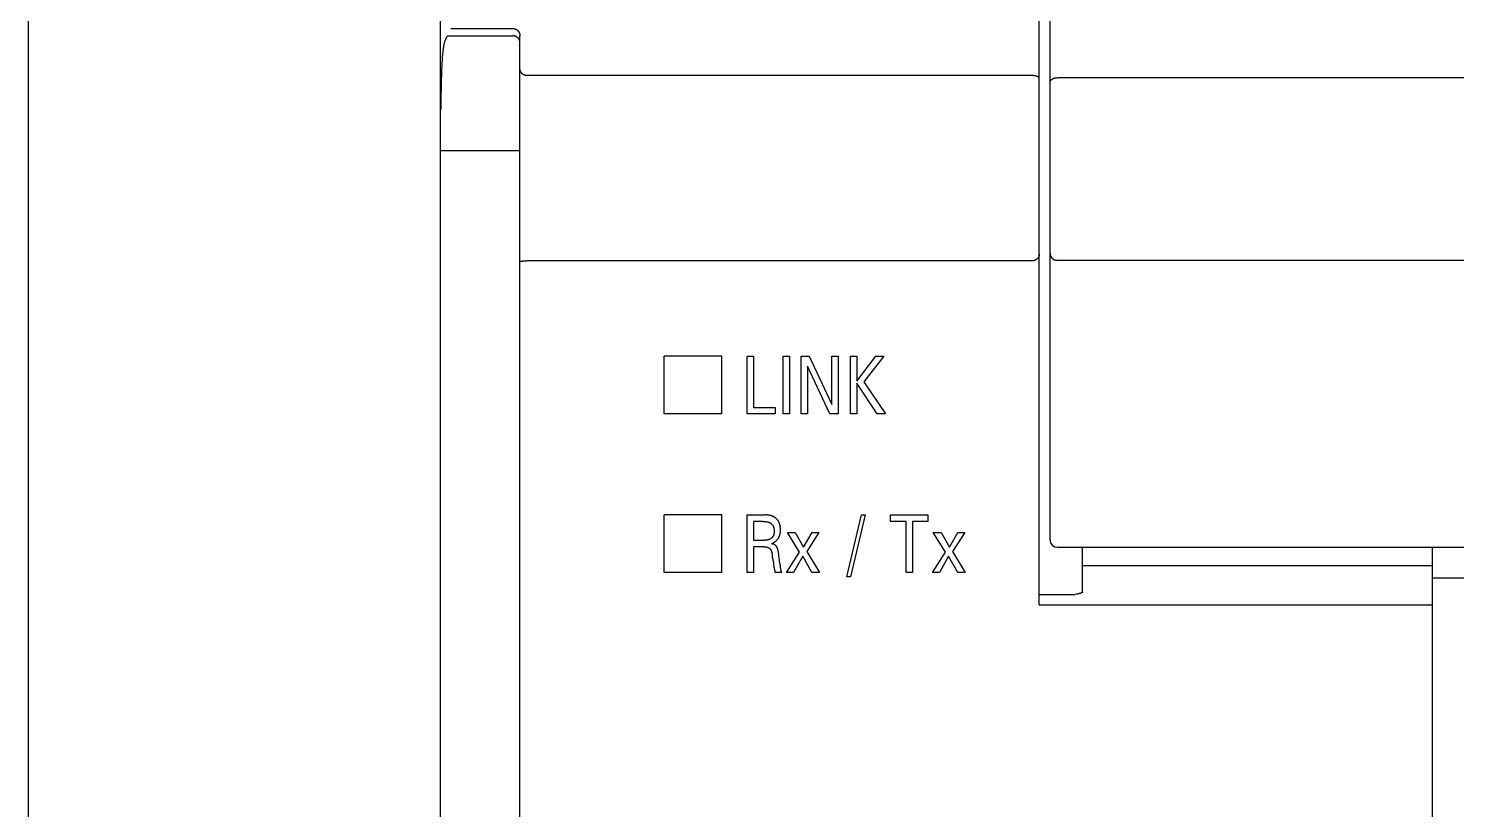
# Model space of a CAD drawing. Extents: x 867151 to 1787449, y -2071112 to -1028603.
# Drawn here: x 871092.02 to 871131.62, y -1032688.7 to -1032667.04 of the extents above; entities that cross this region are included whole.
import ezdxf

# ---------------------------------------------------------------- set-up
doc = ezdxf.new("R2010")
doc.units = 0
doc.header["$LTSCALE"] = 4
doc.header["$MEASUREMENT"] = 0
doc.layers.get('0').update_dxf_attribs({"linetype": 'CONTINUOUS'})
doc.layers.add('20000_FRONT_O', color=7, linetype='CONTINUOUS')

# ---------------------------------------------------------------- blocks, each defined once
blk = doc.blocks.new('CPU')
at = {"layer": '20000_FRONT_O', "color": 7, "linetype": 'Continuous'}
for p, q in [((82743.558, 11017.602), (82743.558, 11070.693)), ((82743.858, 11019.393), (82743.858, 11069.993)), ((82726.958, 10993.593), (82726.958, 11046.348)), ((82727.24, 11033.581), (82728.958, 11033.581)), ((82727.16, 11033.38), (82727.158, 11033.376)), ((82727.16, 11033.38), (82728.958, 11033.38)), ((82729.158, 11000.02), (82729.158, 11033.378)), ((82726.971, 11031.961), (82726.969, 11031.868)), ((82743.358, 11032.276), (82729.358, 11032.276)), ((82781.358, 11032.218), (82744.058, 11032.218)), ((82726.965, 11031.682), (82726.959, 11031.379)), ((82726.967, 11031.786), (82726.965, 11031.682)), ((82726.969, 11031.868), (82726.967, 11031.786)), ((82729.158, 11030.193), (82726.958, 11030.193)), ((82729.262, 11027.135), (82729.275, 11027.135)), ((82729.275, 11027.135), (82729.307, 11027.136)), ((82743.358, 11027.137), (82729.345, 11027.136)), ((82781.358, 11027.152), (82744.058, 11027.152)), ((82729.171, 11027.125), (82729.175, 11027.126)), ((82729.175, 11027.126), (82729.178, 11027.126)), ((82729.178, 11027.126), (82729.181, 11027.126)), ((82729.181, 11027.126), (82729.184, 11027.127)), ((82729.184, 11027.127), (82729.187, 11027.127)), ((82729.187, 11027.127), (82729.189, 11027.127)), ((82729.189, 11027.127), (82729.192, 11027.128)), ((82729.192, 11027.128), (82729.194, 11027.128)), ((82729.194, 11027.128), (82729.198, 11027.129)), ((82729.198, 11027.129), (82729.206, 11027.13)), ((82729.206, 11027.13), (82729.209, 11027.13)), ((82729.209, 11027.13), (82729.212, 11027.131)), ((82733.158, 11022.893), (82733.158, 11024.493)), ((82734.758, 11024.493), (82733.158, 11024.493)), ((82734.758, 11022.893), (82734.758, 11024.493)), ((82735.458, 11022.893), (82735.458, 11024.493)), ((82735.458, 11024.493), (82735.633, 11024.493)), ((82735.633, 11024.493), (82735.633, 11023.074)), ((82736.46, 11022.893), (82736.46, 11024.493)), ((82736.46, 11024.493), (82736.635, 11024.493)), ((82736.635, 11024.493), (82736.635, 11022.893)), ((82736.956, 11022.893), (82736.956, 11024.493)), ((82736.956, 11024.493), (82737.183, 11024.493)), ((82737.183, 11024.493), (82737.808, 11023.151)), ((82737.808, 11023.151), (82737.808, 11024.493)), ((82737.808, 11024.493), (82737.983, 11024.493)), ((82737.983, 11024.493), (82737.983, 11022.893)), ((82738.326, 11022.893), (82738.326, 11024.493)), ((82738.326, 11024.493), (82738.501, 11024.493)), ((82738.501, 11024.493), (82738.501, 11023.797)), ((82738.501, 11023.797), (82739.024, 11024.493)), ((82739.248, 11024.493), (82738.691, 11023.779)), ((82739.024, 11024.493), (82739.248, 11024.493)), ((82737.13, 11024.219), (82737.13, 11022.893)), ((82737.748, 11022.893), (82737.13, 11024.219)), ((82738.501, 11023.748), (82738.501, 11022.893)), ((82739.066, 11022.893), (82738.501, 11023.748)), ((82738.691, 11023.779), (82739.297, 11022.893)), ((82734.758, 11022.893), (82733.158, 11022.893)), ((82736.237, 11022.893), (82735.458, 11022.893)), ((82735.633, 11023.074), (82736.237, 11023.074)), ((82736.237, 11023.074), (82736.237, 11022.893)), ((82736.635, 11022.893), (82736.46, 11022.893)), ((82737.13, 11022.893), (82736.956, 11022.893)), ((82737.983, 11022.893), (82737.748, 11022.893)), ((82738.501, 11022.893), (82738.326, 11022.893)), ((82739.297, 11022.893), (82739.066, 11022.893)), ((82733.158, 11018.493), (82733.158, 11020.093)), ((82734.758, 11020.093), (82733.158, 11020.093)), ((82734.758, 11018.493), (82734.758, 11020.093)), ((82735.458, 11018.493), (82735.458, 11020.093)), ((82735.458, 11020.093), (82735.968, 11020.093)), ((82738.22, 11018.372), (82738.628, 11020.093)), ((82738.731, 11020.093), (82738.324, 11018.372)), ((82738.628, 11020.093), (82738.731, 11020.093)), ((82739.437, 11019.911), (82739.437, 11020.093)), ((82739.437, 11020.093), (82740.47, 11020.093)), ((82740.47, 11020.093), (82740.47, 11019.911)), ((82735.633, 11019.911), (82735.633, 11019.391)), ((82735.892, 11019.911), (82735.633, 11019.911)), ((82739.866, 11019.911), (82739.437, 11019.911)), ((82739.866, 11018.493), (82739.866, 11019.911)), ((82740.041, 11019.911), (82740.041, 11018.493)), ((82740.47, 11019.911), (82740.041, 11019.911)), ((82735.633, 11019.391), (82735.938, 11019.391)), ((82736.913, 11019.063), (82736.578, 11019.607)), ((82736.578, 11019.607), (82736.794, 11019.607)), ((82736.794, 11019.607), (82737.026, 11019.196)), ((82737.026, 11019.196), (82737.261, 11019.607)), ((82737.449, 11019.607), (82737.114, 11019.073)), ((82737.261, 11019.607), (82737.449, 11019.607)), ((82740.956, 11019.063), (82740.622, 11019.607)), ((82740.622, 11019.607), (82740.837, 11019.607)), ((82740.837, 11019.607), (82741.069, 11019.196)), ((82741.069, 11019.196), (82741.304, 11019.607)), ((82741.492, 11019.607), (82741.158, 11019.073)), ((82741.304, 11019.607), (82741.492, 11019.607)), ((82735.633, 11019.209), (82735.633, 11018.493)), ((82735.922, 11019.209), (82735.633, 11019.209)), ((82736.166, 11018.902), (82736.158, 11018.969)), ((82736.554, 11018.493), (82736.913, 11019.063)), ((82737, 11018.944), (82736.746, 11018.493)), ((82737.256, 11018.493), (82737, 11018.944)), ((82737.114, 11019.073), (82737.464, 11018.493)), ((82740.597, 11018.493), (82740.956, 11019.063)), ((82741.043, 11018.944), (82740.789, 11018.493)), ((82741.299, 11018.493), (82741.043, 11018.944)), ((82741.158, 11019.073), (82741.507, 11018.493)), ((82744.058, 11019.193), (82781.358, 11019.193)), ((82744.758, 11017.948), (82744.758, 11019.193)), ((82754.455, 11019.193), (82754.455, 10994.354)), ((82734.758, 11018.493), (82733.158, 11018.493)), ((82735.633, 11018.493), (82735.458, 11018.493)), ((82736.42, 11018.494), (82736.234, 11018.494)), ((82736.367, 11018.747), (82736.377, 11018.676)), ((82736.746, 11018.493), (82736.554, 11018.493)), ((82737.464, 11018.493), (82737.256, 11018.493)), ((82740.041, 11018.493), (82739.866, 11018.493)), ((82740.789, 11018.493), (82740.597, 11018.493)), ((82741.507, 11018.493), (82741.299, 11018.493)), ((82744.758, 11018.693), (82754.455, 11018.693)), ((82744.758, 11018.689), (82754.099, 11018.689)), ((82738.324, 11018.372), (82738.22, 11018.372)), ((82777.461, 11018.341), (82754.455, 11018.341)), ((82743.558, 11017.888), (82744.558, 11017.888)), ((82744.598, 11017.895), (82744.558, 11017.888)), ((82743.558, 11017.6), (82743.557, 11017.598)), ((82743.557, 11017.598), (82754.455, 11017.598)), ((82743.558, 11017.602), (82743.558, 11017.6))]:
    blk.add_line(p, q, dxfattribs=at)
for points in [[(82728.958, 11033.581), (82728.963, 11033.581), (82728.968, 11033.581), (82728.972, 11033.58), (82728.977, 11033.58), (82728.982, 11033.579), (82728.987, 11033.579), (82728.992, 11033.578), (82728.996, 11033.577), (82729.001, 11033.576), (82729.006, 11033.575), (82729.01, 11033.574), (82729.015, 11033.572), (82729.02, 11033.571), (82729.024, 11033.569), (82729.029, 11033.568), (82729.033, 11033.566), (82729.038, 11033.564), (82729.042, 11033.562), (82729.046, 11033.56), (82729.051, 11033.558), (82729.055, 11033.555), (82729.059, 11033.553), (82729.063, 11033.55), (82729.067, 11033.548), (82729.071, 11033.545), (82729.075, 11033.542), (82729.079, 11033.539), (82729.083, 11033.536), (82729.087, 11033.533), (82729.09, 11033.53), (82729.094, 11033.527), (82729.097, 11033.523), (82729.101, 11033.52), (82729.104, 11033.516), (82729.107, 11033.513), (82729.111, 11033.509), (82729.114, 11033.505), (82729.117, 11033.501), (82729.12, 11033.497), (82729.122, 11033.493), (82729.125, 11033.489), (82729.128, 11033.485), (82729.13, 11033.481), (82729.133, 11033.477), (82729.135, 11033.472), (82729.137, 11033.468), (82729.139, 11033.464), (82729.141, 11033.459), (82729.143, 11033.455), (82729.145, 11033.45), (82729.147, 11033.445), (82729.148, 11033.441), (82729.15, 11033.436), (82729.151, 11033.431), (82729.152, 11033.427), (82729.153, 11033.422), (82729.154, 11033.417), (82729.155, 11033.412), (82729.156, 11033.407), (82729.157, 11033.402), (82729.157, 11033.397), (82729.157, 11033.392), (82729.158, 11033.387), (82729.158, 11033.383), (82729.158, 11033.378)], [(82727.158, 11033.376), (82727.15, 11033.369), (82727.143, 11033.361), (82727.136, 11033.354), (82727.13, 11033.345), (82727.123, 11033.337), (82727.118, 11033.328), (82727.112, 11033.319), (82727.107, 11033.31), (82727.102, 11033.301), (82727.097, 11033.291), (82727.093, 11033.281), (82727.089, 11033.272), (82727.085, 11033.262), (82727.078, 11033.243), (82727.071, 11033.224), (82727.065, 11033.204), (82727.059, 11033.185), (82727.054, 11033.166), (82727.05, 11033.146), (82727.046, 11033.127), (82727.042, 11033.107), (82727.038, 11033.088), (82727.035, 11033.068), (82727.029, 11033.035), (82727.025, 11033.002), (82727.02, 11032.968), (82727.016, 11032.935), (82727.013, 11032.901), (82727.01, 11032.868), (82727.007, 11032.834), (82727.004, 11032.801), (82727, 11032.745), (82726.997, 11032.689), (82726.994, 11032.633), (82726.991, 11032.576), (82726.988, 11032.52), (82726.986, 11032.464)], [(82729.035, 11033.365), (82729.032, 11033.366), (82729.03, 11033.367), (82729.027, 11033.368), (82729.025, 11033.369), (82729.023, 11033.37), (82729.02, 11033.37), (82729.018, 11033.371), (82729.015, 11033.372), (82729.013, 11033.373), (82729.011, 11033.373), (82729.008, 11033.374), (82729.006, 11033.375), (82729.003, 11033.375), (82729.001, 11033.376), (82728.998, 11033.376), (82728.996, 11033.377), (82728.993, 11033.377), (82728.991, 11033.378), (82728.988, 11033.378), (82728.986, 11033.378), (82728.983, 11033.379), (82728.981, 11033.379), (82728.978, 11033.379), (82728.976, 11033.38), (82728.973, 11033.38), (82728.971, 11033.38), (82728.968, 11033.38), (82728.966, 11033.38), (82728.963, 11033.38), (82728.961, 11033.38), (82728.958, 11033.38)], [(82729.099, 11033.322), (82729.098, 11033.324), (82729.096, 11033.325), (82729.094, 11033.327), (82729.092, 11033.329), (82729.09, 11033.331), (82729.088, 11033.332), (82729.086, 11033.334), (82729.084, 11033.335), (82729.082, 11033.337), (82729.08, 11033.339), (82729.078, 11033.34), (82729.076, 11033.342), (82729.074, 11033.343), (82729.072, 11033.345), (82729.07, 11033.346), (82729.068, 11033.347), (82729.066, 11033.349), (82729.064, 11033.35), (82729.062, 11033.351), (82729.059, 11033.353), (82729.057, 11033.354), (82729.055, 11033.355), (82729.053, 11033.357), (82729.051, 11033.358), (82729.048, 11033.359), (82729.046, 11033.36), (82729.044, 11033.361), (82729.041, 11033.362), (82729.039, 11033.363), (82729.037, 11033.364), (82729.035, 11033.365)], [(82729.158, 11033.181), (82729.158, 11033.185), (82729.158, 11033.188), (82729.158, 11033.192), (82729.157, 11033.195), (82729.157, 11033.199), (82729.157, 11033.202), (82729.156, 11033.206), (82729.156, 11033.209), (82729.155, 11033.213), (82729.155, 11033.216), (82729.154, 11033.22), (82729.153, 11033.223), (82729.153, 11033.227), (82729.152, 11033.23), (82729.151, 11033.234), (82729.15, 11033.237), (82729.149, 11033.241), (82729.148, 11033.244), (82729.147, 11033.247), (82729.145, 11033.251), (82729.144, 11033.254), (82729.143, 11033.257), (82729.141, 11033.261), (82729.14, 11033.264), (82729.138, 11033.267), (82729.137, 11033.27), (82729.135, 11033.273), (82729.133, 11033.277), (82729.132, 11033.28), (82729.13, 11033.283), (82729.128, 11033.286), (82729.126, 11033.289), (82729.124, 11033.292), (82729.122, 11033.295), (82729.12, 11033.298), (82729.118, 11033.301), (82729.116, 11033.303), (82729.114, 11033.306), (82729.111, 11033.309), (82729.109, 11033.312), (82729.107, 11033.314), (82729.104, 11033.317), (82729.102, 11033.319), (82729.099, 11033.322)], [(82726.986, 11032.464), (82726.984, 11032.39), (82726.981, 11032.319), (82726.979, 11032.251), (82726.977, 11032.186), (82726.976, 11032.125), (82726.974, 11032.067), (82726.971, 11031.961)], [(82729.358, 11032.276), (82729.353, 11032.276), (82729.348, 11032.277), (82729.343, 11032.277), (82729.338, 11032.277), (82729.334, 11032.278), (82729.329, 11032.279), (82729.324, 11032.279), (82729.319, 11032.28), (82729.314, 11032.281), (82729.309, 11032.282), (82729.305, 11032.284), (82729.3, 11032.285), (82729.295, 11032.287), (82729.291, 11032.288), (82729.286, 11032.29), (82729.281, 11032.292), (82729.277, 11032.294), (82729.272, 11032.296), (82729.268, 11032.298), (82729.263, 11032.3), (82729.259, 11032.303), (82729.254, 11032.305), (82729.25, 11032.308), (82729.246, 11032.311), (82729.242, 11032.313), (82729.238, 11032.316), (82729.233, 11032.319), (82729.23, 11032.323), (82729.226, 11032.326), (82729.222, 11032.329), (82729.218, 11032.333), (82729.214, 11032.336), (82729.211, 11032.34), (82729.207, 11032.343), (82729.204, 11032.347), (82729.201, 11032.351), (82729.198, 11032.355), (82729.195, 11032.359), (82729.192, 11032.362), (82729.189, 11032.366), (82729.187, 11032.37), (82729.184, 11032.374), (82729.182, 11032.378), (82729.179, 11032.382), (82729.177, 11032.386), (82729.175, 11032.391), (82729.173, 11032.395), (82729.171, 11032.399), (82729.169, 11032.404), (82729.168, 11032.408), (82729.166, 11032.412), (82729.165, 11032.416), (82729.164, 11032.42), (82729.163, 11032.424), (82729.162, 11032.428), (82729.161, 11032.432), (82729.16, 11032.436), (82729.16, 11032.44), (82729.159, 11032.445), (82729.159, 11032.449), (82729.158, 11032.453), (82729.158, 11032.457), (82729.158, 11032.461)], [(82743.558, 11032.196), (82743.558, 11032.198), (82743.558, 11032.2), (82743.557, 11032.202), (82743.557, 11032.204), (82743.557, 11032.206), (82743.556, 11032.207), (82743.555, 11032.209), (82743.554, 11032.211), (82743.553, 11032.213), (82743.553, 11032.215), (82743.551, 11032.216), (82743.55, 11032.218), (82743.549, 11032.22), (82743.548, 11032.221), (82743.547, 11032.223), (82743.545, 11032.224), (82743.544, 11032.226), (82743.542, 11032.228), (82743.539, 11032.231), (82743.537, 11032.233), (82743.534, 11032.235), (82743.532, 11032.237), (82743.529, 11032.239), (82743.526, 11032.24), (82743.523, 11032.242), (82743.521, 11032.244), (82743.518, 11032.245), (82743.515, 11032.247), (82743.512, 11032.248), (82743.509, 11032.249), (82743.506, 11032.251), (82743.503, 11032.252), (82743.498, 11032.254), (82743.492, 11032.256), (82743.487, 11032.258), (82743.482, 11032.259), (82743.476, 11032.261), (82743.471, 11032.263), (82743.465, 11032.264), (82743.46, 11032.265), (82743.454, 11032.267), (82743.449, 11032.268), (82743.443, 11032.269), (82743.438, 11032.27), (82743.431, 11032.271), (82743.425, 11032.272), (82743.418, 11032.273), (82743.411, 11032.274), (82743.405, 11032.274), (82743.398, 11032.275), (82743.391, 11032.275), (82743.385, 11032.276), (82743.378, 11032.276), (82743.371, 11032.276), (82743.365, 11032.276), (82743.358, 11032.276)], [(82743.858, 11032.083), (82743.858, 11032.086), (82743.858, 11032.09), (82743.859, 11032.093), (82743.859, 11032.096), (82743.86, 11032.099), (82743.86, 11032.102), (82743.861, 11032.105), (82743.862, 11032.108), (82743.863, 11032.111), (82743.864, 11032.114), (82743.865, 11032.118), (82743.866, 11032.12), (82743.867, 11032.123), (82743.869, 11032.126), (82743.87, 11032.129), (82743.872, 11032.132), (82743.874, 11032.135), (82743.875, 11032.138), (82743.877, 11032.14), (82743.879, 11032.143), (82743.881, 11032.146), (82743.883, 11032.148), (82743.885, 11032.151), (82743.888, 11032.154), (82743.89, 11032.157), (82743.893, 11032.16), (82743.896, 11032.163), (82743.9, 11032.166), (82743.903, 11032.169), (82743.906, 11032.172), (82743.909, 11032.174), (82743.913, 11032.177), (82743.916, 11032.179), (82743.92, 11032.181), (82743.924, 11032.184), (82743.927, 11032.186), (82743.931, 11032.188), (82743.935, 11032.19), (82743.938, 11032.192), (82743.942, 11032.194), (82743.946, 11032.195), (82743.95, 11032.197), (82743.954, 11032.199), (82743.958, 11032.2), (82743.963, 11032.202), (82743.968, 11032.204), (82743.973, 11032.206), (82743.978, 11032.207), (82743.984, 11032.209), (82743.989, 11032.21), (82743.994, 11032.211), (82743.999, 11032.212), (82744.005, 11032.213), (82744.01, 11032.214), (82744.015, 11032.215), (82744.021, 11032.216), (82744.026, 11032.217), (82744.031, 11032.217), (82744.037, 11032.218), (82744.042, 11032.218), (82744.047, 11032.218), (82744.053, 11032.218), (82744.058, 11032.218)], [(82726.959, 11031.344), (82726.959, 11031.338), (82726.959, 11031.336), (82726.958, 11031.335), (82726.958, 11031.334), (82726.958, 11031.335), (82726.958, 11031.336), (82726.958, 11031.338), (82726.958, 11031.34), (82726.958, 11031.341)], [(82726.959, 11031.379), (82726.959, 11031.355), (82726.959, 11031.35), (82726.959, 11031.347), (82726.959, 11031.344)], [(82729.307, 11027.136), (82729.333, 11027.136), (82729.345, 11027.136)], [(82743.528, 11027.223), (82743.525, 11027.22), (82743.523, 11027.217), (82743.521, 11027.214), (82743.518, 11027.211), (82743.516, 11027.208), (82743.513, 11027.205), (82743.511, 11027.202), (82743.508, 11027.199), (82743.505, 11027.196), (82743.503, 11027.193), (82743.5, 11027.191), (82743.497, 11027.188), (82743.494, 11027.185), (82743.491, 11027.183), (82743.488, 11027.181), (82743.485, 11027.178), (82743.481, 11027.176), (82743.478, 11027.173), (82743.475, 11027.171), (82743.471, 11027.169), (82743.468, 11027.167), (82743.464, 11027.165), (82743.461, 11027.163), (82743.457, 11027.161), (82743.453, 11027.159), (82743.45, 11027.157), (82743.446, 11027.155), (82743.442, 11027.154), (82743.439, 11027.152), (82743.435, 11027.151), (82743.431, 11027.149), (82743.427, 11027.148), (82743.423, 11027.147), (82743.419, 11027.145), (82743.415, 11027.144), (82743.411, 11027.143), (82743.407, 11027.142), (82743.403, 11027.141), (82743.399, 11027.14), (82743.395, 11027.14), (82743.391, 11027.139), (82743.387, 11027.138), (82743.383, 11027.138), (82743.379, 11027.138), (82743.374, 11027.137), (82743.37, 11027.137), (82743.366, 11027.137), (82743.362, 11027.137), (82743.358, 11027.137)], [(82743.558, 11027.32), (82743.558, 11027.318), (82743.558, 11027.315), (82743.558, 11027.313), (82743.558, 11027.31), (82743.557, 11027.307), (82743.557, 11027.305), (82743.557, 11027.302), (82743.557, 11027.299), (82743.556, 11027.297), (82743.556, 11027.294), (82743.556, 11027.292), (82743.555, 11027.289), (82743.555, 11027.286), (82743.554, 11027.284), (82743.553, 11027.281), (82743.553, 11027.279), (82743.552, 11027.276), (82743.551, 11027.274), (82743.551, 11027.271), (82743.55, 11027.269), (82743.549, 11027.266), (82743.548, 11027.263), (82743.547, 11027.261), (82743.546, 11027.258), (82743.545, 11027.256), (82743.544, 11027.253), (82743.543, 11027.251), (82743.542, 11027.249), (82743.541, 11027.246), (82743.54, 11027.244), (82743.539, 11027.241), (82743.537, 11027.239), (82743.536, 11027.237), (82743.535, 11027.234), (82743.533, 11027.232), (82743.532, 11027.23), (82743.531, 11027.227), (82743.529, 11027.225), (82743.528, 11027.223)], [(82743.858, 11027.351), (82743.858, 11027.346), (82743.858, 11027.342), (82743.859, 11027.337), (82743.859, 11027.332), (82743.859, 11027.328), (82743.86, 11027.323), (82743.861, 11027.318), (82743.862, 11027.314), (82743.863, 11027.309), (82743.864, 11027.304), (82743.865, 11027.3), (82743.866, 11027.295), (82743.868, 11027.291), (82743.869, 11027.286), (82743.871, 11027.282), (82743.872, 11027.277), (82743.874, 11027.273), (82743.876, 11027.268), (82743.878, 11027.264), (82743.88, 11027.26), (82743.882, 11027.256), (82743.885, 11027.252), (82743.887, 11027.247), (82743.89, 11027.243), (82743.892, 11027.239), (82743.895, 11027.236), (82743.898, 11027.232), (82743.901, 11027.228), (82743.904, 11027.224), (82743.907, 11027.221), (82743.91, 11027.217), (82743.913, 11027.214), (82743.917, 11027.21), (82743.92, 11027.207), (82743.923, 11027.204), (82743.927, 11027.201), (82743.931, 11027.197), (82743.934, 11027.195), (82743.938, 11027.192), (82743.942, 11027.189), (82743.946, 11027.186), (82743.95, 11027.184), (82743.954, 11027.181), (82743.958, 11027.179), (82743.962, 11027.176), (82743.966, 11027.174), (82743.971, 11027.172), (82743.975, 11027.17), (82743.979, 11027.168), (82743.984, 11027.166), (82743.988, 11027.164), (82743.993, 11027.163), (82743.997, 11027.161), (82744.002, 11027.16), (82744.006, 11027.159), (82744.011, 11027.158), (82744.016, 11027.156), (82744.02, 11027.156), (82744.025, 11027.155), (82744.03, 11027.154), (82744.034, 11027.153), (82744.039, 11027.153), (82744.044, 11027.152), (82744.049, 11027.152), (82744.053, 11027.152), (82744.058, 11027.152)], [(82729.158, 11027.119), (82729.158, 11027.119), (82729.158, 11027.12), (82729.158, 11027.12), (82729.158, 11027.12), (82729.158, 11027.121), (82729.159, 11027.121), (82729.159, 11027.121), (82729.159, 11027.122), (82729.159, 11027.122), (82729.159, 11027.122), (82729.16, 11027.123), (82729.16, 11027.123), (82729.16, 11027.123), (82729.161, 11027.123), (82729.161, 11027.123), (82729.161, 11027.124), (82729.162, 11027.124), (82729.162, 11027.124), (82729.163, 11027.124), (82729.163, 11027.124), (82729.164, 11027.124), (82729.164, 11027.125), (82729.165, 11027.125), (82729.166, 11027.125), (82729.167, 11027.125), (82729.168, 11027.125), (82729.168, 11027.125), (82729.169, 11027.125), (82729.17, 11027.125), (82729.171, 11027.125)], [(82729.212, 11027.131), (82729.215, 11027.131), (82729.217, 11027.131)], [(82729.217, 11027.131), (82729.223, 11027.132), (82729.23, 11027.133), (82729.236, 11027.133), (82729.243, 11027.134), (82729.249, 11027.134), (82729.256, 11027.134), (82729.262, 11027.135)], [(82736.13, 11019.293), (82736.143, 11019.298), (82736.155, 11019.303), (82736.167, 11019.309), (82736.179, 11019.315), (82736.191, 11019.321), (82736.202, 11019.328), (82736.213, 11019.335), (82736.224, 11019.342), (82736.235, 11019.35), (82736.245, 11019.358), (82736.255, 11019.366), (82736.264, 11019.375), (82736.273, 11019.383), (82736.281, 11019.392), (82736.289, 11019.4), (82736.297, 11019.409), (82736.304, 11019.419), (82736.311, 11019.428), (82736.318, 11019.438), (82736.324, 11019.448), (82736.33, 11019.458), (82736.336, 11019.469), (82736.342, 11019.48), (82736.347, 11019.491), (82736.352, 11019.502), (82736.356, 11019.514), (82736.36, 11019.525), (82736.364, 11019.537), (82736.367, 11019.549), (82736.37, 11019.561), (82736.373, 11019.576), (82736.376, 11019.591), (82736.378, 11019.606), (82736.38, 11019.621), (82736.382, 11019.636), (82736.383, 11019.651), (82736.383, 11019.667), (82736.383, 11019.682), (82736.383, 11019.697), (82736.383, 11019.711), (82736.382, 11019.725), (82736.381, 11019.74), (82736.379, 11019.754), (82736.377, 11019.769), (82736.375, 11019.783), (82736.372, 11019.797), (82736.369, 11019.811), (82736.366, 11019.824), (82736.362, 11019.836), (82736.358, 11019.848), (82736.354, 11019.86), (82736.349, 11019.872), (82736.344, 11019.884), (82736.338, 11019.895), (82736.332, 11019.906), (82736.326, 11019.917), (82736.32, 11019.927), (82736.314, 11019.936), (82736.308, 11019.945), (82736.301, 11019.953), (82736.294, 11019.962), (82736.286, 11019.97), (82736.279, 11019.978), (82736.271, 11019.986), (82736.263, 11019.993), (82736.254, 11020.001), (82736.245, 11020.008), (82736.236, 11020.015), (82736.226, 11020.022), (82736.216, 11020.029), (82736.206, 11020.035), (82736.195, 11020.041), (82736.185, 11020.046), (82736.174, 11020.052), (82736.162, 11020.057), (82736.151, 11020.061), (82736.139, 11020.066), (82736.127, 11020.07), (82736.115, 11020.073), (82736.103, 11020.077), (82736.091, 11020.08), (82736.078, 11020.082), (82736.063, 11020.085), (82736.047, 11020.087), (82736.031, 11020.089), (82736.015, 11020.091), (82736, 11020.092), (82735.984, 11020.092), (82735.968, 11020.093)], [(82735.892, 11019.911), (82735.907, 11019.911), (82735.921, 11019.911), (82735.936, 11019.91), (82735.951, 11019.909), (82735.966, 11019.908), (82735.981, 11019.906), (82735.991, 11019.904), (82736.002, 11019.903), (82736.012, 11019.901), (82736.023, 11019.899), (82736.033, 11019.896), (82736.043, 11019.894), (82736.053, 11019.89), (82736.061, 11019.888), (82736.068, 11019.885), (82736.075, 11019.882), (82736.082, 11019.879), (82736.089, 11019.876), (82736.096, 11019.872), (82736.103, 11019.869), (82736.109, 11019.865), (82736.115, 11019.861), (82736.121, 11019.857), (82736.126, 11019.852), (82736.132, 11019.848), (82736.137, 11019.843), (82736.142, 11019.838), (82736.147, 11019.833), (82736.151, 11019.827), (82736.156, 11019.822), (82736.16, 11019.816), (82736.164, 11019.811), (82736.169, 11019.804), (82736.173, 11019.797), (82736.177, 11019.789), (82736.181, 11019.782), (82736.184, 11019.774), (82736.187, 11019.767), (82736.19, 11019.759), (82736.193, 11019.751), (82736.195, 11019.743), (82736.197, 11019.735), (82736.2, 11019.726), (82736.202, 11019.716), (82736.203, 11019.706), (82736.205, 11019.697), (82736.206, 11019.687), (82736.207, 11019.677), (82736.207, 11019.667), (82736.208, 11019.658), (82736.208, 11019.648), (82736.208, 11019.638), (82736.208, 11019.629), (82736.208, 11019.621), (82736.207, 11019.613), (82736.207, 11019.604), (82736.206, 11019.596), (82736.205, 11019.587), (82736.204, 11019.579), (82736.203, 11019.571), (82736.201, 11019.562), (82736.199, 11019.554), (82736.197, 11019.546), (82736.195, 11019.538), (82736.192, 11019.53), (82736.189, 11019.523), (82736.186, 11019.515), (82736.182, 11019.508), (82736.178, 11019.5), (82736.174, 11019.494), (82736.171, 11019.488), (82736.166, 11019.482), (82736.162, 11019.477), (82736.157, 11019.471), (82736.152, 11019.466), (82736.147, 11019.46), (82736.142, 11019.455), (82736.137, 11019.45), (82736.131, 11019.446), (82736.125, 11019.441), (82736.119, 11019.437), (82736.113, 11019.433), (82736.107, 11019.429), (82736.101, 11019.425), (82736.095, 11019.421), (82736.088, 11019.418), (82736.08, 11019.414), (82736.071, 11019.411), (82736.063, 11019.408), (82736.054, 11019.405), (82736.046, 11019.402), (82736.037, 11019.4), (82736.028, 11019.398), (82736.019, 11019.397), (82736.01, 11019.395), (82736.001, 11019.394), (82735.992, 11019.393), (82735.983, 11019.392), (82735.974, 11019.392), (82735.965, 11019.391), (82735.956, 11019.391), (82735.947, 11019.391), (82735.938, 11019.391)], [(82736.347, 11018.901), (82736.34, 11018.961), (82736.336, 11018.991), (82736.334, 11019.01), (82736.331, 11019.028), (82736.328, 11019.046), (82736.325, 11019.064), (82736.322, 11019.082), (82736.318, 11019.1), (82736.315, 11019.111), (82736.313, 11019.121), (82736.31, 11019.132), (82736.307, 11019.142), (82736.303, 11019.152), (82736.3, 11019.162), (82736.296, 11019.172), (82736.291, 11019.182), (82736.288, 11019.189), (82736.285, 11019.196), (82736.282, 11019.202), (82736.278, 11019.208), (82736.274, 11019.215), (82736.27, 11019.221), (82736.266, 11019.227), (82736.261, 11019.232), (82736.256, 11019.238), (82736.251, 11019.242), (82736.246, 11019.247), (82736.241, 11019.251), (82736.236, 11019.255), (82736.23, 11019.259), (82736.224, 11019.263), (82736.217, 11019.267), (82736.211, 11019.27), (82736.204, 11019.273), (82736.197, 11019.276), (82736.189, 11019.279), (82736.182, 11019.281), (82736.172, 11019.284), (82736.162, 11019.287), (82736.151, 11019.289), (82736.141, 11019.291), (82736.13, 11019.293)], [(82735.922, 11019.209), (82735.929, 11019.209), (82735.937, 11019.209), (82735.944, 11019.209), (82735.952, 11019.208), (82735.959, 11019.208), (82735.967, 11019.207), (82735.974, 11019.206), (82735.982, 11019.205), (82735.989, 11019.203), (82735.995, 11019.202), (82736, 11019.201), (82736.006, 11019.2), (82736.011, 11019.198), (82736.017, 11019.197), (82736.022, 11019.195), (82736.028, 11019.193), (82736.033, 11019.191), (82736.038, 11019.189), (82736.044, 11019.186), (82736.048, 11019.184), (82736.052, 11019.182), (82736.056, 11019.18), (82736.06, 11019.178), (82736.064, 11019.175), (82736.068, 11019.173), (82736.072, 11019.17), (82736.075, 11019.167), (82736.079, 11019.164), (82736.082, 11019.161), (82736.086, 11019.158), (82736.089, 11019.155), (82736.093, 11019.151), (82736.096, 11019.147), (82736.099, 11019.143), (82736.103, 11019.139), (82736.106, 11019.135), (82736.108, 11019.131), (82736.111, 11019.126), (82736.114, 11019.122), (82736.116, 11019.117), (82736.119, 11019.113), (82736.122, 11019.107), (82736.125, 11019.101), (82736.128, 11019.095), (82736.13, 11019.088), (82736.133, 11019.082), (82736.135, 11019.076), (82736.137, 11019.069), (82736.139, 11019.063), (82736.141, 11019.056), (82736.143, 11019.05), (82736.145, 11019.041), (82736.147, 11019.032), (82736.149, 11019.023), (82736.151, 11019.014), (82736.153, 11019.005), (82736.154, 11018.996), (82736.156, 11018.987), (82736.157, 11018.978), (82736.158, 11018.969)], [(82736.166, 11018.902), (82736.17, 11018.873), (82736.174, 11018.845), (82736.185, 11018.759)], [(82736.367, 11018.747), (82736.357, 11018.82), (82736.347, 11018.901)], [(82736.185, 11018.759), (82736.191, 11018.716), (82736.195, 11018.689)], [(82736.195, 11018.689), (82736.197, 11018.675), (82736.199, 11018.662), (82736.201, 11018.648), (82736.203, 11018.634), (82736.206, 11018.621), (82736.208, 11018.607), (82736.212, 11018.594), (82736.213, 11018.587), (82736.215, 11018.58), (82736.221, 11018.558)], [(82736.221, 11018.558), (82736.223, 11018.551), (82736.225, 11018.544), (82736.227, 11018.537), (82736.228, 11018.53), (82736.23, 11018.523), (82736.231, 11018.515), (82736.232, 11018.508), (82736.233, 11018.501), (82736.234, 11018.494)], [(82736.392, 11018.589), (82736.384, 11018.633), (82736.382, 11018.644), (82736.38, 11018.655), (82736.379, 11018.665), (82736.377, 11018.676)], [(82736.407, 11018.531), (82736.406, 11018.534), (82736.405, 11018.537), (82736.404, 11018.54), (82736.402, 11018.545), (82736.401, 11018.55), (82736.399, 11018.556), (82736.398, 11018.561), (82736.396, 11018.567), (82736.395, 11018.573), (82736.394, 11018.578), (82736.393, 11018.584), (82736.392, 11018.589)], [(82736.42, 11018.494), (82736.419, 11018.497), (82736.418, 11018.5), (82736.418, 11018.502), (82736.417, 11018.505), (82736.416, 11018.508), (82736.415, 11018.511), (82736.414, 11018.514), (82736.413, 11018.517), (82736.412, 11018.52), (82736.407, 11018.531)], [(82744.758, 11017.948), (82744.758, 11017.947), (82744.758, 11017.946), (82744.757, 11017.945), (82744.757, 11017.944), (82744.756, 11017.943), (82744.756, 11017.942), (82744.755, 11017.941), (82744.754, 11017.94), (82744.753, 11017.939), (82744.752, 11017.938), (82744.751, 11017.938), (82744.75, 11017.937), (82744.749, 11017.936), (82744.748, 11017.935), (82744.746, 11017.935), (82744.745, 11017.934), (82744.744, 11017.933), (82744.741, 11017.931), (82744.737, 11017.93), (82744.734, 11017.928), (82744.731, 11017.927), (82744.728, 11017.926), (82744.725, 11017.924), (82744.721, 11017.923), (82744.718, 11017.922), (82744.715, 11017.921), (82744.712, 11017.92), (82744.709, 11017.919), (82744.706, 11017.919), (82744.703, 11017.918), (82744.695, 11017.916), (82744.687, 11017.914), (82744.679, 11017.912), (82744.671, 11017.91), (82744.663, 11017.908), (82744.654, 11017.906), (82744.646, 11017.904), (82744.638, 11017.903), (82744.625, 11017.9), (82744.611, 11017.898), (82744.598, 11017.895)]]:
    blk.add_lwpolyline(points, dxfattribs=at)
blk.add_arc((82744.058, 11019.393), 0.2, 180, 270, dxfattribs=at)

msp = doc.modelspace()

# ---------------------------------------------------------------- linework, layer by layer
msp.add_line((871092.018, -1032760.331), (871092.018, -1032190.081))

# ---------------------------------------------------------------- block references
msp.add_blockref('CPU', (788376.488, -1043700.624))

doc.saveas('drawing.dxf')
